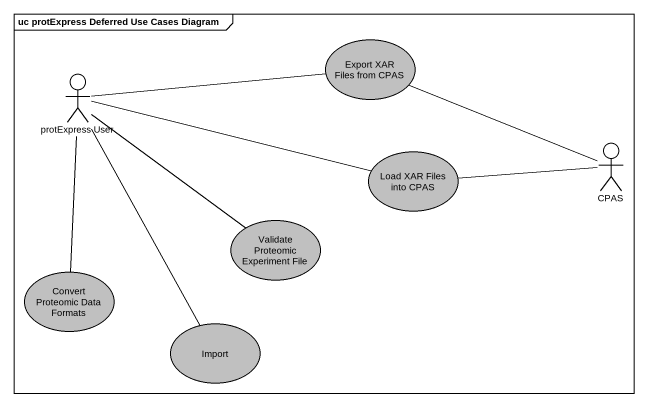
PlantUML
@startuml
mainframe uc protExpress Deferred Use Cases Diagram
usecase "Export XAR Files from CPAS" as Export_XAR_Files_from_CPAS #C0C0C0
actor "protExpress User" as protExpress_User
actor CPAS
usecase "Load XAR Files into CPAS" as Load_XAR_Files_into_CPAS #C0C0C0
usecase "Validate Proteomic Experiment File" as Validate_Proteomic #C0C0C0
usecase "Convert Proteomic Data Formats" as Convert_Proteomic_Data #C0C0C0
usecase Import #C0C0C0
protExpress_User -right- Export_XAR_Files_from_CPAS
protExpress_User -right- Load_XAR_Files_into_CPAS
protExpress_User -- Validate_Proteomic
protExpress_User -- Convert_Proteomic_Data
protExpress_User -- Import
CPAS -left- Export_XAR_Files_from_CPAS
CPAS -left- Load_XAR_Files_into_CPAS
@enduml
